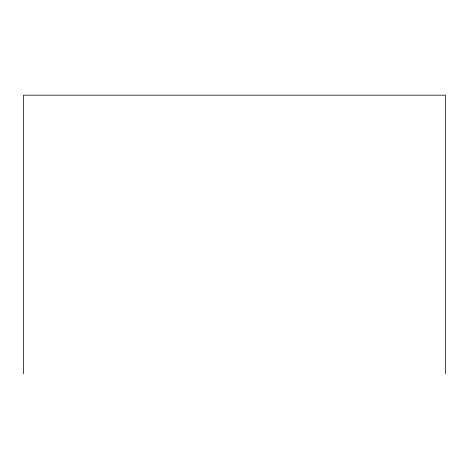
<?xml version="1.0" encoding="UTF-8"?>
<svg xmlns="http://www.w3.org/2000/svg" width="469" height="469" viewBox="0 0 469 469"><rect width="100%" height="100%" fill="white"/><g stroke="black" fill="none" stroke-linecap="round" stroke-linejoin="round"><path stroke-width="0.7" d="M445.55 373.816L445.55 95.184L23.45 95.184L23.45 373.816"/></g></svg>
